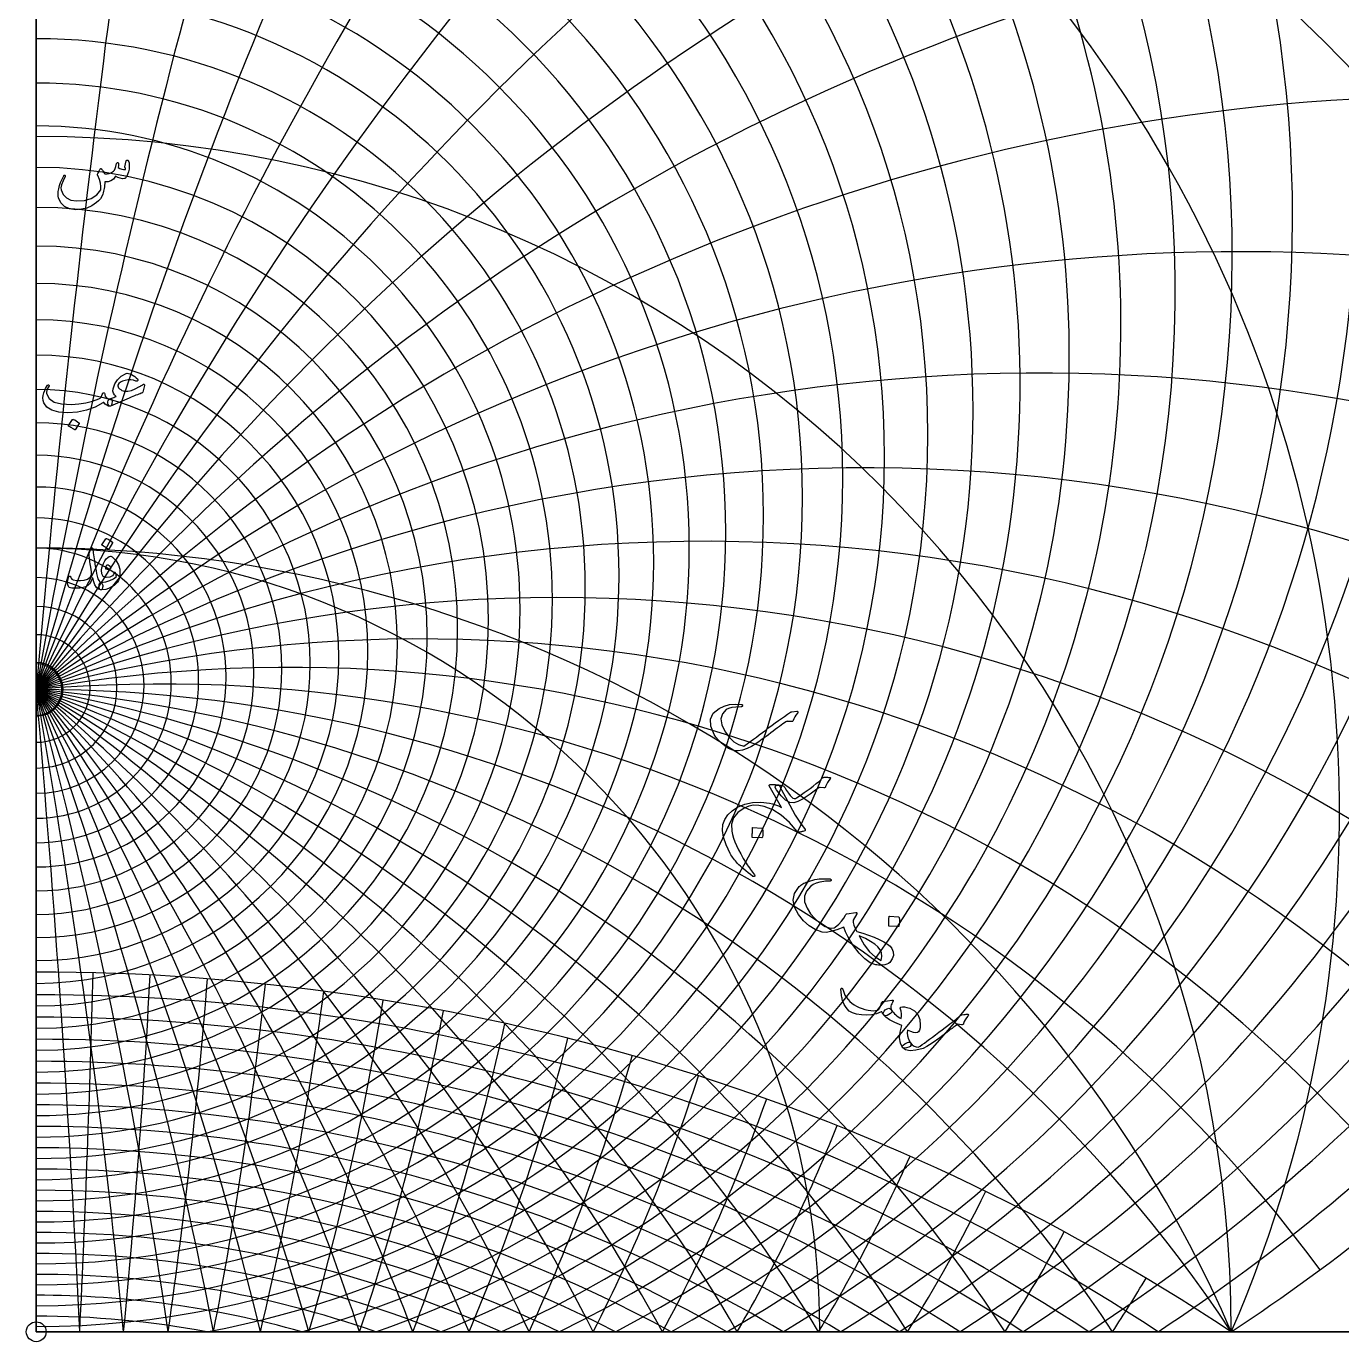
# Model space of a CAD drawing. Header units: millimetres. Extents: x -1 to 135, y -1 to 135.
# Drawn here: x -0.7 to 88.9, y -0.7 to 88.9 of the extents above; entities that cross this region are included whole.
import ezdxf

# ---------------------------------------------------------------- set-up
doc = ezdxf.new("R2010")
doc.units = ezdxf.units.MM
for name, color, linetype in [('CUT_INNER', 6, 'Continuous'), ('CUT_OUTER', 1, 'Continuous'), ('ENGRAVE', 7, 'Continuous'), ('ENGRAVE_FINE', 8, 'Continuous'), ('TEXT', 5, 'Continuous')]:
    doc.layers.add(name, color=color, linetype=linetype)

msp = doc.modelspace()

# ---------------------------------------------------------------- linework, layer by layer
at = {"layer": 'CUT_INNER'}
msp.add_circle((0, 0), 0.675, dxfattribs=at)
at = {"layer": 'CUT_OUTER'}
msp.add_lwpolyline([(0, 135), (0, 0), (135, 0)], dxfattribs=at)
at = {"layer": 'ENGRAVE'}
for points in [[(0, 0), (0, 135)], [(0, 0), (0, 124.2)], [(0, 124.2), (0, 0)], [(0, 0), (0, 124.2)], [(0, 124.2), (0, 0)], [(0, 0), (135, 0)], [(0, 0), (124.2, 0)], [(0, 0), (124.2, 0)], [(124.2, 0), (0, 0)], [(124.2, 0), (0, 0)]]:
    msp.add_lwpolyline(points, dxfattribs=at)
for centre, radius, start, end in [((0, 0), 130.68, 0, 90), ((0, 0), 124.2, 0, 90), ((0, 0), 124.2, 360, 90), ((0, 0), 124.2, 360, 90), ((0, 0), 124.2, 360, 90), ((0, 0), 124.2, 360, 90), ((0, 35.406), 88.794, 336.5, 90), ((0, 35.406), 88.794, 336.5, 90), ((0, 64.55), 67.038, 285.65831, 51.41174), ((0, 64.55), 67.038, 285.65831, 51.41174), ((0, 56.835), 52.211, 270, 90), ((0, 56.835), 52.211, 270, 90), ((0, 51.52), 39.713, 270, 90), ((0, 51.52), 39.713, 270, 90), ((0, 75.957), 85.595, 297.45133, 10.32072), ((0, 75.957), 85.595, 297.45133, 10.32072), ((0, 0), 81.429, 360, 90), ((0, 0), 81.429, 360, 90), ((0, 0), 81.429, 360, 90), ((0, 0), 81.429, 360, 90), ((0, 47.887), 28.713, 270, 90), ((0, 47.887), 28.713, 270, 90), ((0, 45.522), 18.671, 270, 90), ((0, 45.522), 18.671, 270, 90), ((0, 93.583), 110.52, 302.14009, 344.4456), ((0, 93.583), 110.52, 302.14009, 344.4456), ((0, 0), 53.387, 360, 90), ((0, 0), 53.387, 360, 90), ((0, 0), 53.387, 360, 90), ((0, 0), 53.387, 360, 90), ((0, 44.186), 9.201, 270, 90), ((0, 44.186), 9.201, 270, 90), ((0, -35.406), 88.794, 23.5, 90), ((0, -35.406), 88.794, 23.5, 90), ((0, 43.753), 1.753, 270, 90), ((0, 43.753), 1.753, 270, 90), ((0, -53.897), 97.65, 33.5, 90), ((0, -53.897), 97.65, 33.5, 90), ((0, -53.897), 97.65, 33.5, 90), ((0, -53.897), 97.65, 33.5, 90), ((0, 123.026), 147.533, 303.5, 323.72891), ((0, 123.026), 147.533, 303.5, 323.72891), ((0, -123.026), 147.533, 56.5, 90), ((0, -123.026), 147.533, 56.5, 90), ((0, -93.583), 110.52, 57.85991, 90), ((0, -93.583), 110.52, 57.85991, 90), ((0, -75.957), 85.595, 62.54867, 90), ((0, -75.957), 85.595, 62.54867, 90), ((0, -64.55), 67.038, 74.34169, 90), ((0, -64.55), 67.038, 74.34169, 90)]:
    msp.add_arc(centre, radius, start, end, dxfattribs=at)
at = {"layer": 'ENGRAVE_FINE'}
for centre, radius, start, end in [((1116.146, -53.897), 1120.41, 170.874196, 175), ((1116.146, -53.897), 1120.41, 170.874196, 175), ((1116.146, -53.897), 1120.41, 170.874196, 175), ((1116.146, -53.897), 1120.41, 170.874196, 175), ((553.802, -53.897), 562.345, 161.70809, 170), ((553.802, -53.897), 562.345, 161.70809, 170), ((553.802, -53.897), 562.345, 161.70809, 170), ((553.802, -53.897), 562.345, 161.70809, 170), ((0, 61.111), 60.756, 270, 90), ((0, 61.111), 60.756, 270, 90), ((0, 62.765), 63.831, 280.48577, 67.67061), ((0, 62.765), 63.831, 280.48577, 67.67061), ((364.435, -53.897), 377.291, 152.46035, 165), ((364.435, -53.897), 377.291, 152.46035, 165), ((364.435, -53.897), 377.291, 152.46035, 165), ((364.435, -53.897), 377.291, 152.46035, 165), ((268.292, -53.897), 285.51, 143.08756, 160), ((268.292, -53.897), 285.51, 143.08756, 160), ((268.292, -53.897), 285.51, 143.08756, 160), ((268.292, -53.897), 285.51, 143.08756, 160), ((0, 59.578), 57.801, 270, 90), ((0, 59.578), 57.801, 270, 90), ((209.411, -53.897), 231.06, 133.54331, 155), ((209.411, -53.897), 231.06, 133.54331, 155), ((209.411, -53.897), 231.06, 133.54331, 155), ((209.411, -53.897), 231.06, 133.54331, 155), ((0, 58.156), 54.956, 270, 90), ((0, 58.156), 54.956, 270, 90), ((0, 66.479), 70.391, 289.18994, 40.2836), ((0, 66.479), 70.391, 289.18994, 40.2836), ((169.135, -53.897), 195.3, 123.77728, 150), ((169.135, -53.897), 195.3, 123.77728, 150), ((169.135, -53.897), 195.3, 123.77728, 150), ((169.135, -53.897), 195.3, 123.77728, 150), ((0, 68.567), 73.904, 291.90818, 31.28102), ((0, 68.567), 73.904, 291.90818, 31.28102), ((0, 55.609), 49.558, 270, 90), ((0, 55.609), 49.558, 270, 90), ((139.459, -53.897), 170.248, 113.73477, 145), ((139.459, -53.897), 170.248, 113.73477, 145), ((139.459, -53.897), 170.248, 113.73477, 145), ((139.459, -53.897), 170.248, 113.73477, 145), ((0, 54.47), 46.988, 270, 90), ((0, 54.47), 46.988, 270, 90), ((0, 70.83), 77.596, 294.10456, 23.5258), ((0, 70.83), 77.596, 294.10456, 23.5258), ((0, 53.413), 44.495, 270, 90), ((0, 53.413), 44.495, 270, 90), ((0, 73.286), 81.485, 295.92399, 16.61427), ((0, 73.286), 81.485, 295.92399, 16.61427), ((0, 52.431), 42.072, 270, 90), ((0, 52.431), 42.072, 270, 90), ((116.375, -53.897), 151.917, 103.35682, 140), ((116.375, -53.897), 151.917, 103.35682, 140), ((116.375, -53.897), 151.917, 103.35682, 140), ((116.375, -53.897), 151.917, 103.35682, 140), ((0, 50.676), 37.414, 270, 90), ((0, 50.676), 37.414, 270, 90), ((0, 78.869), 89.951, 298.74134, 4.50369), ((0, 78.869), 89.951, 298.74134, 4.50369), ((0, 49.893), 35.169, 270, 90), ((0, 49.893), 35.169, 270, 90), ((97.65, -53.897), 138.098, 92.5818, 135), ((97.65, -53.897), 138.098, 92.5818, 135), ((97.65, -53.897), 138.098, 92.5818, 135), ((97.65, -53.897), 138.098, 92.5818, 135), ((0, 49.17), 32.973, 270, 90), ((0, 49.17), 32.973, 270, 90), ((0, 82.05), 94.583, 299.83163, 359.06761), ((0, 82.05), 94.583, 299.83163, 359.06761), ((0, 48.502), 30.822, 270, 90), ((0, 48.502), 30.822, 270, 90), ((0, 85.535), 99.527, 300.74914, 353.94431), ((0, 85.535), 99.527, 300.74914, 353.94431), ((0, 47.323), 26.642, 270, 90), ((0, 47.323), 26.642, 270, 90), ((81.938, -53.897), 127.473, 81.34955, 130), ((81.938, -53.897), 127.473, 81.34955, 130), ((81.938, -53.897), 127.473, 81.34955, 130), ((81.938, -53.897), 127.473, 81.34955, 130), ((0, 46.806), 24.606, 270, 90), ((0, 46.806), 24.606, 270, 90), ((0, 89.363), 104.823, 301.51369, 349.08321), ((0, 89.363), 104.823, 301.51369, 349.08321), ((0, 46.335), 22.6, 270, 90), ((0, 46.335), 22.6, 270, 90), ((0, 45.907), 20.623, 270, 90), ((0, 45.907), 20.623, 270, 90), ((68.375, -53.897), 119.209, 69.61024, 125), ((68.375, -53.897), 119.209, 69.61024, 125), ((68.375, -53.897), 119.209, 69.61024, 125), ((68.375, -53.897), 119.209, 69.61024, 125), ((0, 45.178), 16.742, 270, 90), ((0, 45.178), 16.742, 270, 90), ((0, 44.874), 14.833, 270, 90), ((0, 44.874), 14.833, 270, 90), ((56.378, -53.897), 112.757, 57.34107, 120), ((56.378, -53.897), 112.757, 57.34107, 120), ((56.378, -53.897), 112.757, 57.34107, 120), ((56.378, -53.897), 112.757, 57.34107, 120), ((0, 98.251), 116.677, 302.63949, 340.00106), ((0, 98.251), 116.677, 302.63949, 340.00106), ((0, 44.607), 12.941, 270, 90), ((0, 44.607), 12.941, 270, 90), ((0, 44.378), 11.065, 270, 90), ((0, 44.378), 11.065, 270, 90), ((45.535, -53.897), 107.745, 50.57414, 115), ((45.535, -53.897), 107.745, 50.57414, 115), ((45.535, -53.897), 107.745, 50.57414, 115), ((45.535, -53.897), 107.745, 50.57414, 115), ((0, 103.437), 123.362, 303.02014, 335.72528), ((0, 103.437), 123.362, 303.02014, 335.72528), ((0, 44.03), 7.348, 270, 90), ((0, 44.03), 7.348, 270, 90), ((35.542, -53.897), 103.917, 46.51836, 110), ((35.542, -53.897), 103.917, 46.51836, 110), ((35.542, -53.897), 103.917, 46.51836, 110), ((35.542, -53.897), 103.917, 46.51836, 110), ((0, 43.908), 5.504, 270, 90), ((0, 43.908), 5.504, 270, 90), ((0, 43.822), 3.666, 270, 90), ((0, 43.822), 3.666, 270, 90), ((26.165, -53.897), 101.095, 42.83284, 105), ((26.165, -53.897), 101.095, 42.83284, 105), ((26.165, -53.897), 101.095, 42.83284, 105), ((26.165, -53.897), 101.095, 42.83284, 105), ((0, 109.222), 130.66, 303.28803, 331.59843), ((0, 109.222), 130.66, 303.28803, 331.59843), ((0, 43.771), 1.832, 270, 90), ((0, 43.771), 1.832, 270, 90), ((17.218, -53.897), 99.157, 39.4635, 100), ((17.218, -53.897), 99.157, 39.4635, 100), ((17.218, -53.897), 99.157, 39.4635, 100), ((17.218, -53.897), 99.157, 39.4635, 100), ((8.543, -53.897), 98.023, 36.36518, 95), ((8.543, -53.897), 98.023, 36.36518, 95), ((8.543, -53.897), 98.023, 36.36518, 95), ((8.543, -53.897), 98.023, 36.36518, 95), ((-1116.146, -53.897), 1120.41, 2.757248, 5), ((-1116.146, -53.897), 1120.41, 2.757248, 5), ((-553.802, -53.897), 562.345, 5.49983, 10), ((-553.802, -53.897), 562.345, 5.49983, 10), ((-364.435, -53.897), 377.291, 8.2129, 15), ((-364.435, -53.897), 377.291, 8.2129, 15), ((-268.292, -53.897), 285.51, 10.88122, 20), ((-268.292, -53.897), 285.51, 10.88122, 20), ((-209.411, -53.897), 231.06, 13.489, 25), ((-209.411, -53.897), 231.06, 13.489, 25), ((-169.135, -53.897), 195.3, 16.01974, 30), ((-169.135, -53.897), 195.3, 16.01974, 30), ((-139.459, -53.897), 170.248, 18.45611, 35), ((-139.459, -53.897), 170.248, 18.45611, 35), ((-116.375, -53.897), 151.917, 20.77985, 40), ((-116.375, -53.897), 151.917, 20.77985, 40), ((-97.65, -53.897), 138.098, 22.97182, 45), ((-97.65, -53.897), 138.098, 22.97182, 45), ((-81.938, -53.897), 127.473, 25.01201, 50), ((-81.938, -53.897), 127.473, 25.01201, 50), ((-68.375, -53.897), 119.209, 26.8798, 55), ((-68.375, -53.897), 119.209, 26.8798, 55), ((-56.378, -53.897), 112.757, 28.5543, 60), ((-56.378, -53.897), 112.757, 28.5543, 60), ((-45.535, -53.897), 107.745, 30.01487, 65), ((-45.535, -53.897), 107.745, 30.01487, 65), ((-35.542, -53.897), 103.917, 31.24181, 70), ((-35.542, -53.897), 103.917, 31.24181, 70), ((-26.165, -53.897), 101.095, 32.21719, 75), ((-26.165, -53.897), 101.095, 32.21719, 75), ((-17.218, -53.897), 99.157, 32.92576, 80), ((-17.218, -53.897), 99.157, 32.92576, 80), ((-8.543, -53.897), 98.023, 33.35581, 85), ((-8.543, -53.897), 98.023, 33.35581, 85), ((-8.543, -53.897), 98.023, 33.35581, 85), ((-8.543, -53.897), 98.023, 33.35581, 85), ((-17.218, -53.897), 99.157, 32.92576, 80), ((-17.218, -53.897), 99.157, 32.92576, 80), ((-26.165, -53.897), 101.095, 32.21719, 75), ((-26.165, -53.897), 101.095, 32.21719, 75), ((-35.542, -53.897), 103.917, 31.24181, 70), ((-35.542, -53.897), 103.917, 31.24181, 70), ((-45.535, -53.897), 107.745, 30.01487, 65), ((-45.535, -53.897), 107.745, 30.01487, 65), ((-56.378, -53.897), 112.757, 28.5543, 60), ((-56.378, -53.897), 112.757, 28.5543, 60), ((-68.375, -53.897), 119.209, 26.8798, 55), ((-68.375, -53.897), 119.209, 26.8798, 55), ((-81.938, -53.897), 127.473, 25.01201, 50), ((-81.938, -53.897), 127.473, 25.01201, 50), ((-97.65, -53.897), 138.098, 22.97182, 45), ((-97.65, -53.897), 138.098, 22.97182, 45), ((-116.375, -53.897), 151.917, 20.77985, 40), ((-116.375, -53.897), 151.917, 20.77985, 40), ((-139.459, -53.897), 170.248, 18.45611, 35), ((-139.459, -53.897), 170.248, 18.45611, 35), ((-169.135, -53.897), 195.3, 16.01974, 30), ((-169.135, -53.897), 195.3, 16.01974, 30), ((-209.411, -53.897), 231.06, 13.489, 25), ((-209.411, -53.897), 231.06, 13.489, 25), ((-268.292, -53.897), 285.51, 10.88122, 20), ((-268.292, -53.897), 285.51, 10.88122, 20), ((-364.435, -53.897), 377.291, 8.2129, 15), ((-364.435, -53.897), 377.291, 8.2129, 15), ((-553.802, -53.897), 562.345, 5.49983, 10), ((-553.802, -53.897), 562.345, 5.49983, 10), ((-1116.146, -53.897), 1120.41, 2.757248, 5), ((-1116.146, -53.897), 1120.41, 2.757248, 5), ((0, 115.71), 138.675, 303.4472, 327.60419), ((0, 115.71), 138.675, 303.4472, 327.60419), ((-1116.146, 53.897), 1120.41, 357.242752, 358.494302), ((-1116.146, 53.897), 1120.41, 357.242752, 358.494302), ((-1116.146, 53.897), 1120.41, 357.242752, 358.494302), ((-1116.146, 53.897), 1120.41, 357.242752, 358.494302), ((-553.802, 53.897), 562.345, 354.50017, 356.98338), ((-553.802, 53.897), 562.345, 354.50017, 356.98338), ((-553.802, 53.897), 562.345, 354.50017, 356.98338), ((-553.802, 53.897), 562.345, 354.50017, 356.98338), ((-364.435, 53.897), 377.291, 351.7871, 355.46192), ((-364.435, 53.897), 377.291, 351.7871, 355.46192), ((-364.435, 53.897), 377.291, 351.7871, 355.46192), ((-364.435, 53.897), 377.291, 351.7871, 355.46192), ((-268.292, 53.897), 285.51, 349.11878, 353.92451), ((-268.292, 53.897), 285.51, 349.11878, 353.92451), ((-268.292, 53.897), 285.51, 349.11878, 353.92451), ((-268.292, 53.897), 285.51, 349.11878, 353.92451), ((0, -115.71), 138.675, 56.5528, 90), ((0, -115.71), 138.675, 56.5528, 90), ((-209.411, 53.897), 231.06, 346.511, 352.36548), ((-209.411, 53.897), 231.06, 346.511, 352.36548), ((-209.411, 53.897), 231.06, 346.511, 352.36548), ((-209.411, 53.897), 231.06, 346.511, 352.36548), ((-169.135, 53.897), 195.3, 343.98026, 350.77888), ((-169.135, 53.897), 195.3, 343.98026, 350.77888), ((-169.135, 53.897), 195.3, 343.98026, 350.77888), ((-169.135, 53.897), 195.3, 343.98026, 350.77888), ((-139.459, 53.897), 170.248, 341.54389, 349.15839), ((-139.459, 53.897), 170.248, 341.54389, 349.15839), ((-139.459, 53.897), 170.248, 341.54389, 349.15839), ((-139.459, 53.897), 170.248, 341.54389, 349.15839), ((0, -109.222), 130.66, 56.71197, 90), ((0, -109.222), 130.66, 56.71197, 90), ((-116.375, 53.897), 151.917, 339.22015, 347.49719), ((-116.375, 53.897), 151.917, 339.22015, 347.49719), ((-116.375, 53.897), 151.917, 339.22015, 347.49719), ((-116.375, 53.897), 151.917, 339.22015, 347.49719), ((0, -103.437), 123.362, 56.97986, 90), ((0, -103.437), 123.362, 56.97986, 90), ((-97.65, 53.897), 138.098, 337.02818, 345.78786), ((-97.65, 53.897), 138.098, 337.02818, 345.78786), ((-97.65, 53.897), 138.098, 337.02818, 345.78786), ((-97.65, 53.897), 138.098, 337.02818, 345.78786), ((0, -98.251), 116.677, 57.36051, 90), ((0, -98.251), 116.677, 57.36051, 90), ((-81.938, 53.897), 127.473, 334.98799, 344.02227), ((-81.938, 53.897), 127.473, 334.98799, 344.02227), ((-81.938, 53.897), 127.473, 334.98799, 344.02227), ((-81.938, 53.897), 127.473, 334.98799, 344.02227), ((-68.375, 53.897), 119.209, 333.1202, 342.19138), ((-68.375, 53.897), 119.209, 333.1202, 342.19138), ((-68.375, 53.897), 119.209, 333.1202, 342.19138), ((-68.375, 53.897), 119.209, 333.1202, 342.19138), ((0, -89.363), 104.823, 58.48631, 90), ((0, -89.363), 104.823, 58.48631, 90), ((-56.378, 53.897), 112.757, 331.4457, 340.28511), ((-56.378, 53.897), 112.757, 331.4457, 340.28511), ((-56.378, 53.897), 112.757, 331.4457, 340.28511), ((-56.378, 53.897), 112.757, 331.4457, 340.28511), ((0, -85.535), 99.527, 59.25086, 90), ((0, -85.535), 99.527, 59.25086, 90), ((-45.535, 53.897), 107.745, 329.98513, 338.29208), ((-45.535, 53.897), 107.745, 329.98513, 338.29208), ((-45.535, 53.897), 107.745, 329.98513, 338.29208), ((-45.535, 53.897), 107.745, 329.98513, 338.29208), ((0, -82.05), 94.583, 60.16837, 90), ((0, -82.05), 94.583, 60.16837, 90), ((-35.542, 53.897), 103.917, 328.75819, 336.1994), ((-35.542, 53.897), 103.917, 328.75819, 336.1994), ((-35.542, 53.897), 103.917, 328.75819, 336.1994), ((-35.542, 53.897), 103.917, 328.75819, 336.1994), ((0, -78.869), 89.951, 61.25866, 90), ((0, -78.869), 89.951, 61.25866, 90), ((-26.165, 53.897), 101.095, 327.78281, 333.99227), ((-26.165, 53.897), 101.095, 327.78281, 333.99227), ((-26.165, 53.897), 101.095, 327.78281, 333.99227), ((-26.165, 53.897), 101.095, 327.78281, 333.99227), ((0, -73.286), 81.485, 64.07601, 90), ((0, -73.286), 81.485, 64.07601, 90), ((0, -70.83), 77.596, 65.89544, 90), ((0, -70.83), 77.596, 65.89544, 90), ((-17.218, 53.897), 99.157, 327.07424, 331.6537), ((-17.218, 53.897), 99.157, 327.07424, 331.6537), ((-17.218, 53.897), 99.157, 327.07424, 331.6537), ((-17.218, 53.897), 99.157, 327.07424, 331.6537), ((0, -68.567), 73.904, 68.09182, 90), ((0, -68.567), 73.904, 68.09182, 90), ((0, -66.479), 70.391, 70.81006, 90), ((0, -66.479), 70.391, 70.81006, 90), ((-8.543, 53.897), 98.023, 326.64419, 329.16395), ((-8.543, 53.897), 98.023, 326.64419, 329.16395), ((-8.543, 53.897), 98.023, 326.64419, 329.16395), ((-8.543, 53.897), 98.023, 326.64419, 329.16395), ((0, -62.765), 63.831, 79.51423, 90), ((0, -62.765), 63.831, 79.51423, 90)]:
    msp.add_arc(centre, radius, start, end, dxfattribs=at)
at = {"layer": 'TEXT'}
for points in [[(6.139, 79.767), (6.149, 79.792), (6.162, 79.809), (6.177, 79.82), (6.195, 79.823), (6.219, 79.82), (6.239, 79.812), (6.255, 79.798), (6.268, 79.778), (6.3, 79.708), (6.323, 79.621), (6.337, 79.517), (6.341, 79.397), (6.329, 79.2), (6.292, 79.013), (6.231, 78.835), (6.145, 78.668), (6.115, 78.627), (6.083, 78.596), (6.048, 78.574), (6.01, 78.561), (5.873, 78.552), (5.725, 78.577), (5.567, 78.634), (5.399, 78.724), (5.257, 78.529), (5.089, 78.4), (4.895, 78.336), (4.675, 78.337), (4.668, 78.219), (4.658, 78.105), (4.644, 77.996), (4.628, 77.891), (4.608, 77.79), (4.585, 77.692), (4.559, 77.598), (4.529, 77.507), (4.461, 77.342), (4.369, 77.19), (4.254, 77.05), (4.114, 76.923), (3.788, 76.706), (3.442, 76.553), (3.078, 76.465), (2.695, 76.441), (2.264, 76.499), (1.923, 76.653), (1.672, 76.901), (1.512, 77.243), (1.49, 77.367), (1.486, 77.512), (1.501, 77.681), (1.534, 77.871), (1.587, 78.08), (1.662, 78.298), (1.758, 78.523), (1.876, 78.757), (1.886, 78.772), (1.897, 78.783), (1.911, 78.789), (1.927, 78.791), (1.942, 78.79), (1.956, 78.786), (1.968, 78.778), (1.977, 78.769), (1.984, 78.754), (1.986, 78.739), (1.984, 78.724), (1.977, 78.707), (1.827, 78.395), (1.73, 78.139), (1.687, 77.938), (1.697, 77.793), (1.838, 77.472), (2.061, 77.239), (2.366, 77.093), (2.751, 77.035), (3.29, 77.07), (3.747, 77.207), (4.12, 77.446), (4.412, 77.787), (4.41, 78.012), (4.374, 78.25), (4.301, 78.5), (4.193, 78.763), (4.179, 78.79), (4.172, 78.814), (4.171, 78.835), (4.176, 78.853), (4.206, 78.915), (4.235, 78.974), (4.262, 79.029), (4.288, 79.08), (4.313, 79.126), (4.336, 79.168), (4.357, 79.204), (4.378, 79.234), (4.389, 79.247), (4.402, 79.252), (4.415, 79.25), (4.428, 79.24), (4.435, 79.232), (4.445, 79.22), (4.458, 79.204), (4.473, 79.184), (4.491, 79.159), (4.51, 79.13), (4.53, 79.098), (4.552, 79.06), (4.596, 78.989), (4.633, 78.937), (4.663, 78.905), (4.686, 78.892), (4.832, 78.88), (4.978, 78.905), (5.124, 78.967), (5.27, 79.066), (5.323, 79.132), (5.375, 79.24), (5.426, 79.39), (5.477, 79.582), (5.482, 79.6), (5.491, 79.616), (5.505, 79.628), (5.522, 79.638), (5.539, 79.644), (5.554, 79.647), (5.569, 79.644), (5.584, 79.638), (5.605, 79.603), (5.613, 79.537), (5.608, 79.44), (5.589, 79.313), (5.703, 79.243), (5.824, 79.198), (5.952, 79.176), (6.089, 79.178), (6.087, 79.219), (6.082, 79.252), (6.073, 79.278), (6.061, 79.296), (6.046, 79.313), (6.038, 79.33), (6.035, 79.347), (6.038, 79.363)], [(7.373, 64.458), (7.261, 64.01), (7.248, 63.988), (7.227, 63.967), (7.198, 63.949), (7.16, 63.931), (7.076, 63.901), (6.987, 63.869), (6.892, 63.833), (6.793, 63.794), (6.688, 63.752), (6.577, 63.707), (6.462, 63.66), (6.341, 63.611), (5.051, 63.05), (4.992, 63.063), (4.944, 63.102), (4.908, 63.167), (4.883, 63.258), (4.878, 63.354), (4.905, 63.436), (4.963, 63.503), (5.051, 63.555), (5.062, 63.56), (5.084, 63.57), (5.117, 63.584), (5.16, 63.603), (5.215, 63.626), (5.279, 63.653), (5.353, 63.683), (5.438, 63.718), (5.329, 63.83), (5.26, 63.952), (5.231, 64.085), (5.242, 64.228), (5.35, 64.569), (5.533, 64.858), (5.793, 65.094), (6.128, 65.277), (6.201, 65.294), (6.286, 65.29), (6.383, 65.263), (6.492, 65.215), (6.606, 65.15), (6.71, 65.077), (6.805, 64.996), (6.891, 64.907), (6.915, 64.874), (6.926, 64.844), (6.923, 64.815), (6.907, 64.789), (6.884, 64.769), (6.857, 64.758), (6.828, 64.758), (6.795, 64.767), (6.627, 64.82), (6.449, 64.844), (6.26, 64.839), (6.061, 64.806), (5.88, 64.752), (5.737, 64.68), (5.63, 64.589), (5.561, 64.481), (5.554, 64.432), (5.573, 64.377), (5.616, 64.314), (5.685, 64.245), (5.763, 64.182), (5.842, 64.133), (5.92, 64.098), (5.999, 64.077), (6.234, 64.071), (6.485, 64.12), (6.753, 64.225), (7.037, 64.385), (7.067, 64.405), (7.097, 64.423), (7.126, 64.441), (7.154, 64.458), (7.182, 64.474), (7.208, 64.489), (7.232, 64.502), (7.255, 64.514), (7.319, 64.544), (7.361, 64.545), (7.378, 64.516), (7.373, 64.458)], [(0.771, 64.475), (0.791, 64.497), (0.812, 64.506), (0.833, 64.502), (0.855, 64.486), (0.872, 64.465), (0.878, 64.441), (0.872, 64.415), (0.855, 64.385), (0.77, 64.253), (0.715, 64.13), (0.691, 64.017), (0.698, 63.914), (0.874, 63.575), (1.216, 63.339), (1.724, 63.205), (2.398, 63.174), (2.898, 63.211), (3.378, 63.287), (3.838, 63.404), (4.277, 63.561), (4.354, 63.607), (4.418, 63.677), (4.469, 63.772), (4.507, 63.892), (4.519, 63.926), (4.54, 63.949), (4.57, 63.962), (4.608, 63.965), (4.635, 63.953), (4.654, 63.93), (4.666, 63.894), (4.67, 63.847), (4.696, 63.73), (4.769, 63.642), (4.889, 63.584), (5.056, 63.555), (5.117, 63.542), (5.157, 63.508), (5.178, 63.452), (5.18, 63.376), (5.16, 63.233), (5.132, 63.132), (5.098, 63.071), (5.056, 63.05), (4.934, 63.066), (4.817, 63.115), (4.706, 63.196), (4.602, 63.308), (4.593, 63.313), (4.578, 63.31), (4.557, 63.299), (4.529, 63.28), (4.006, 62.986), (3.436, 62.776), (2.817, 62.649), (2.151, 62.607), (1.536, 62.649), (1.057, 62.776), (0.717, 62.986), (0.513, 63.28), (0.467, 63.445), (0.452, 63.613), (0.467, 63.784), (0.513, 63.959), (0.576, 64.122), (0.639, 64.262), (0.705, 64.38), (0.771, 64.475)], [(2.471, 62.147), (2.478, 62.154), (2.488, 62.158), (2.5, 62.16), (2.516, 62.158), (2.625, 62.114), (2.727, 62.06), (2.824, 61.996), (2.914, 61.923), (2.923, 61.912), (2.926, 61.901), (2.925, 61.889), (2.92, 61.878), (2.656, 61.452), (2.646, 61.442), (2.633, 61.439), (2.618, 61.444), (2.6, 61.457), (2.584, 61.469), (2.559, 61.485), (2.525, 61.508), (2.482, 61.536), (2.429, 61.57), (2.366, 61.609), (2.292, 61.654), (2.207, 61.704), (2.196, 61.713), (2.19, 61.721), (2.19, 61.729), (2.196, 61.738)], [(4.754, 54.02), (4.761, 54.027), (4.771, 54.031), (4.783, 54.033), (4.798, 54.031), (4.908, 53.987), (5.01, 53.933), (5.107, 53.87), (5.197, 53.796), (5.205, 53.785), (5.209, 53.773), (5.208, 53.762), (5.202, 53.751), (4.939, 53.325), (4.929, 53.315), (4.916, 53.312), (4.901, 53.317), (4.883, 53.33), (4.867, 53.342), (4.842, 53.358), (4.808, 53.381), (4.765, 53.409), (4.712, 53.443), (4.649, 53.482), (4.574, 53.527), (4.49, 53.577), (4.479, 53.586), (4.473, 53.594), (4.473, 53.602), (4.479, 53.611)], [(4.406, 51.047), (4.447, 51.028), (4.479, 50.997), (4.503, 50.955), (4.518, 50.902), (4.528, 50.836), (4.531, 50.773), (4.525, 50.712), (4.513, 50.655), (4.493, 50.606), (4.469, 50.571), (4.44, 50.55), (4.406, 50.543), (4.238, 50.589), (4.099, 50.707), (3.988, 50.895), (3.907, 51.154), (3.896, 51.199), (3.887, 51.237), (3.879, 51.27), (3.873, 51.297), (3.868, 51.318), (3.865, 51.333), (3.862, 51.342), (3.862, 51.345), (3.853, 51.361), (3.845, 51.366), (3.837, 51.358), (3.828, 51.339), (3.733, 51.124), (3.626, 50.955), (3.508, 50.832), (3.379, 50.756), (3.192, 50.697), (2.973, 50.66), (2.721, 50.646), (2.437, 50.655), (2.248, 50.713), (2.144, 50.855), (2.127, 51.081), (2.196, 51.39), (2.212, 51.427), (2.231, 51.454), (2.254, 51.472), (2.28, 51.479), (2.306, 51.477), (2.328, 51.464), (2.345, 51.44), (2.359, 51.406), (2.387, 51.334), (2.422, 51.279), (2.463, 51.241), (2.51, 51.221), (2.775, 51.181), (3.027, 51.176), (3.266, 51.209), (3.492, 51.277), (3.589, 51.329), (3.67, 51.398), (3.732, 51.486), (3.778, 51.592), (3.775, 51.642), (3.761, 51.758), (3.736, 51.942), (3.699, 52.192), (3.681, 52.325), (3.664, 52.446), (3.65, 52.554), (3.638, 52.649), (3.627, 52.73), (3.618, 52.797), (3.61, 52.849), (3.604, 52.887), (3.599, 52.945), (3.6, 52.997), (3.607, 53.041), (3.621, 53.078), (3.642, 53.124), (3.663, 53.167), (3.682, 53.207), (3.699, 53.243), (3.715, 53.277), (3.729, 53.307), (3.74, 53.334), (3.75, 53.358), (3.76, 53.378), (3.772, 53.391), (3.788, 53.397), (3.806, 53.398), (3.826, 53.39), (3.841, 53.378), (3.851, 53.362), (3.856, 53.342), (3.89, 53.055), (3.926, 52.783), (3.962, 52.526), (3.999, 52.284), (4.037, 52.058), (4.076, 51.846), (4.114, 51.65), (4.154, 51.468), (4.201, 51.299), (4.259, 51.172), (4.327, 51.088), (4.406, 51.047)], [(5.051, 52.837), (5.09, 52.831), (5.132, 52.814), (5.179, 52.786), (5.23, 52.747), (5.449, 52.514), (5.602, 52.251), (5.688, 51.958), (5.707, 51.636), (5.69, 51.469), (5.655, 51.319), (5.603, 51.188), (5.533, 51.075), (5.307, 50.842), (5.044, 50.676), (4.744, 50.576), (4.406, 50.543), (4.372, 50.551), (4.343, 50.575), (4.319, 50.615), (4.299, 50.672), (4.292, 50.703), (4.287, 50.735), (4.285, 50.767), (4.285, 50.801), (4.287, 50.834), (4.29, 50.865), (4.294, 50.895), (4.299, 50.924), (4.314, 50.974), (4.337, 51.011), (4.368, 51.035), (4.406, 51.047), (4.735, 51.092), (5.02, 51.174), (5.262, 51.294), (5.46, 51.451), (5.451, 51.53), (5.439, 51.593), (5.426, 51.639), (5.41, 51.67), (5.391, 51.696), (5.373, 51.714), (5.357, 51.722), (5.343, 51.721), (5.332, 51.717), (5.324, 51.712), (5.318, 51.706), (5.315, 51.698), (5.261, 51.587), (5.194, 51.502), (5.115, 51.441), (5.023, 51.406), (4.756, 51.386), (4.573, 51.458), (4.473, 51.624), (4.456, 51.883), (4.479, 52.032), (4.524, 52.186), (4.591, 52.346), (4.681, 52.511), (4.775, 52.654), (4.869, 52.755), (4.96, 52.816), (5.051, 52.837)], [(4.866, 52.231), (4.81, 52.215), (4.766, 52.173), (4.734, 52.106), (4.714, 52.012), (4.715, 51.997), (4.716, 51.987), (4.718, 51.981), (4.72, 51.978), (4.776, 51.965), (4.834, 51.958), (4.891, 51.956), (4.95, 51.962), (5.002, 51.973), (5.044, 51.988), (5.077, 52.009), (5.101, 52.035), (5.038, 52.125), (4.978, 52.188), (4.92, 52.223), (4.866, 52.231)], [(51.815, 42.278), (51.84, 42.278), (51.861, 42.272), (51.879, 42.26), (51.893, 42.242), (51.901, 42.22), (51.9, 42.197), (51.891, 42.174), (51.873, 42.15), (51.767, 42.013), (51.681, 41.883), (51.617, 41.76), (51.574, 41.645), (51.556, 41.608), (51.525, 41.582), (51.481, 41.569), (51.424, 41.567), (51.395, 41.569), (51.367, 41.572), (51.34, 41.574), (51.314, 41.576), (51.29, 41.577), (51.267, 41.579), (51.247, 41.581), (51.229, 41.583), (51.196, 41.586), (51.161, 41.581), (51.125, 41.569), (51.086, 41.55), (50.985, 41.482), (50.877, 41.406), (50.759, 41.323), (50.634, 41.232), (50.5, 41.133), (50.358, 41.028), (50.207, 40.916), (50.048, 40.796), (49.89, 40.674), (49.741, 40.561), (49.601, 40.457), (49.469, 40.361), (49.346, 40.273), (49.231, 40.192), (49.125, 40.119), (49.027, 40.053), (48.73, 39.871), (48.43, 39.731), (48.127, 39.632), (47.822, 39.576), (47.622, 39.577), (47.406, 39.633), (47.174, 39.743), (46.925, 39.908), (46.685, 40.104), (46.482, 40.3), (46.316, 40.498), (46.187, 40.696), (45.961, 41.25), (45.943, 41.729), (46.131, 42.134), (46.527, 42.463), (46.87, 42.626), (47.24, 42.725), (47.638, 42.761), (48.062, 42.734), (48.089, 42.729), (48.11, 42.719), (48.124, 42.705), (48.131, 42.685), (48.135, 42.662), (48.134, 42.642), (48.128, 42.625), (48.117, 42.612), (48.098, 42.596), (48.078, 42.585), (48.055, 42.58), (48.031, 42.579), (47.679, 42.561), (47.393, 42.524), (47.171, 42.466), (47.015, 42.389), (46.749, 42.1), (46.649, 41.75), (46.715, 41.34), (46.946, 40.867), (47.227, 40.484), (47.531, 40.195), (47.858, 40.002), (48.207, 39.904), (48.31, 39.969), (48.43, 40.049), (48.565, 40.143), (48.716, 40.25), (48.883, 40.371), (49.066, 40.508), (49.265, 40.659), (49.481, 40.825), (49.705, 40.994), (49.925, 41.159), (50.144, 41.32), (50.359, 41.477), (50.571, 41.631), (50.781, 41.78), (50.989, 41.925), (51.194, 42.065), (51.386, 42.208), (51.41, 42.221), (51.434, 42.23), (51.458, 42.236), (51.481, 42.239)], [(51.812, 36.366), (51.979, 36.48), (52.153, 36.603), (52.335, 36.733), (52.525, 36.871), (52.722, 37.017), (52.928, 37.174), (53.143, 37.34), (53.367, 37.515), (53.574, 37.731), (53.606, 37.751), (53.639, 37.765), (53.674, 37.774), (53.709, 37.777), (53.728, 37.778), (53.754, 37.778), (53.786, 37.777), (53.824, 37.775), (53.869, 37.773), (53.921, 37.771), (53.98, 37.77), (54.046, 37.769), (54.068, 37.768), (54.086, 37.762), (54.102, 37.751), (54.114, 37.736), (54.119, 37.72), (54.117, 37.703), (54.107, 37.685), (54.09, 37.665), (53.994, 37.554), (53.912, 37.429), (53.844, 37.289), (53.789, 37.135), (53.772, 37.094), (53.746, 37.068), (53.713, 37.056), (53.671, 37.059), (53.421, 37.085), (53.394, 37.082), (53.361, 37.072), (53.325, 37.055), (53.283, 37.029), (52.728, 36.619), (52.266, 36.316), (51.897, 36.123), (51.621, 36.037), (51.343, 36.062), (51.054, 36.216), (50.755, 36.5), (50.444, 36.912), (50.358, 37.082), (50.363, 37.193), (50.458, 37.245), (50.645, 37.238), (50.671, 37.234), (50.697, 37.229), (50.723, 37.225), (50.748, 37.221), (50.772, 37.217), (50.796, 37.213), (50.819, 37.21), (50.841, 37.206), (50.888, 37.193), (50.93, 37.168), (50.967, 37.133), (50.999, 37.087), (51.132, 36.873), (51.257, 36.689), (51.375, 36.536), (51.486, 36.413), (51.561, 36.35), (51.641, 36.322), (51.725, 36.327), (51.812, 36.366)], [(50.914, 36.673), (51.337, 35.879), (51.722, 35.203), (52.072, 34.647), (52.384, 34.211), (52.394, 34.198), (52.4, 34.185), (52.403, 34.172), (52.401, 34.16), (52.397, 34.149), (52.388, 34.139), (52.376, 34.131), (52.361, 34.125), (52.299, 34.105), (52.241, 34.087), (52.188, 34.072), (52.141, 34.058), (52.097, 34.047), (52.059, 34.038), (52.025, 34.032), (51.996, 34.028), (51.947, 34.026), (51.907, 34.032), (51.874, 34.048), (51.849, 34.072), (51.317, 34.7), (50.766, 35.195), (50.194, 35.558), (49.604, 35.788), (49.232, 35.861), (48.88, 35.867), (48.547, 35.806), (48.235, 35.677), (47.8, 35.377), (47.514, 35.014), (47.376, 34.59), (47.387, 34.103), (47.436, 33.876), (47.507, 33.636), (47.599, 33.383), (47.713, 33.117), (47.848, 32.839), (48.003, 32.548), (48.179, 32.245), (48.375, 31.929), (48.447, 31.818), (48.52, 31.71), (48.591, 31.604), (48.663, 31.5), (48.734, 31.399), (48.803, 31.302), (48.871, 31.21), (48.938, 31.121), (48.957, 31.092), (48.961, 31.067), (48.952, 31.045), (48.928, 31.026), (48.897, 31.011), (48.87, 31.004), (48.847, 31.006), (48.828, 31.017), (48.657, 31.146), (48.498, 31.271), (48.35, 31.39), (48.215, 31.504), (48.092, 31.613), (47.98, 31.715), (47.88, 31.811), (47.792, 31.9), (47.715, 31.987), (47.642, 32.073), (47.572, 32.158), (47.506, 32.241), (47.445, 32.324), (47.389, 32.407), (47.337, 32.49), (47.29, 32.573), (47.007, 33.165), (46.83, 33.692), (46.759, 34.155), (46.794, 34.554), (46.923, 34.906), (47.129, 35.219), (47.413, 35.493), (47.776, 35.728), (48.274, 35.936), (48.806, 36.054), (49.373, 36.081), (49.973, 36.017), (50.171, 35.971), (50.372, 35.905), (50.577, 35.821), (50.786, 35.717), (49.95, 37.194), (49.945, 37.238), (49.963, 37.268), (50.006, 37.285), (50.073, 37.289), (50.176, 37.283), (50.27, 37.277), (50.353, 37.272), (50.426, 37.266), (50.488, 37.261), (50.54, 37.255), (50.58, 37.249), (50.61, 37.243), (50.636, 37.205), (50.695, 37.098), (50.788, 36.92), (50.914, 36.673)], [(49.444, 34.311), (49.456, 34.308), (49.467, 34.3), (49.476, 34.287), (49.484, 34.27), (49.505, 34.124), (49.511, 33.979), (49.502, 33.835), (49.478, 33.691), (49.472, 33.675), (49.462, 33.663), (49.449, 33.658), (49.433, 33.657), (48.807, 33.676), (48.79, 33.68), (48.779, 33.692), (48.776, 33.712), (48.778, 33.74), (48.78, 33.764), (48.783, 33.802), (48.786, 33.853), (48.789, 33.917), (48.793, 33.995), (48.796, 34.088), (48.798, 34.196), (48.8, 34.319), (48.802, 34.337), (48.808, 34.348), (48.817, 34.353), (48.829, 34.353)], [(58.308, 26.11), (58.399, 25.881), (58.403, 25.643), (58.321, 25.399), (58.152, 25.146), (58.069, 25.081), (57.963, 25.033), (57.832, 25.001), (57.678, 24.986), (57.523, 24.982), (57.392, 24.983), (57.284, 24.989), (57.2, 25.001), (56.828, 25.141), (56.45, 25.402), (56.066, 25.786), (55.677, 26.292), (55.471, 26.613), (55.296, 26.932), (55.151, 27.25), (55.038, 27.567), (54.554, 27.377), (54.146, 27.258), (53.814, 27.209), (53.557, 27.23), (53.083, 27.399), (52.654, 27.655), (52.271, 27.999), (51.933, 28.429), (51.672, 28.936), (51.586, 29.413), (51.677, 29.859), (51.945, 30.274), (51.995, 30.325), (52.048, 30.374), (52.106, 30.422), (52.169, 30.468), (52.236, 30.512), (52.308, 30.552), (52.384, 30.589), (52.465, 30.622), (52.609, 30.678), (52.756, 30.726), (52.904, 30.767), (53.054, 30.801), (53.205, 30.828), (53.356, 30.847), (53.507, 30.861), (53.659, 30.867), (53.722, 30.867), (53.783, 30.866), (53.841, 30.865), (53.897, 30.862), (53.95, 30.859), (53.999, 30.856), (54.047, 30.852), (54.091, 30.849), (54.117, 30.843), (54.138, 30.834), (54.152, 30.819), (54.16, 30.799), (54.163, 30.776), (54.162, 30.756), (54.156, 30.74), (54.145, 30.726), (54.13, 30.716), (54.112, 30.707), (54.09, 30.701), (54.065, 30.697), (53.972, 30.702), (53.874, 30.701), (53.77, 30.695), (53.661, 30.682), (53.391, 30.631), (53.152, 30.558), (52.943, 30.461), (52.764, 30.342), (52.477, 30.025), (52.34, 29.67), (52.354, 29.278), (52.518, 28.848), (52.755, 28.478), (53.04, 28.149), (53.373, 27.863), (53.754, 27.618), (53.889, 27.556), (54.032, 27.518), (54.183, 27.503), (54.341, 27.512), (54.362, 27.515), (54.385, 27.523), (54.41, 27.538), (54.436, 27.559), (54.677, 27.769), (54.875, 27.976), (55.031, 28.18), (55.144, 28.38), (55.163, 28.418), (55.184, 28.446), (55.206, 28.463), (55.229, 28.47), (55.836, 28.569), (55.889, 28.564), (55.92, 28.547), (55.928, 28.518), (55.914, 28.477), (55.661, 28.031), (55.673, 27.878), (55.719, 27.698), (55.798, 27.493), (55.911, 27.261), (56.322, 27.145), (56.713, 27.018), (57.087, 26.878), (57.441, 26.728), (57.756, 26.569), (58.005, 26.414), (58.189, 26.261), (58.308, 26.11)], [(58.751, 28.261), (58.763, 28.257), (58.773, 28.249), (58.783, 28.237), (58.791, 28.219), (58.811, 28.073), (58.817, 27.928), (58.808, 27.784), (58.785, 27.641), (58.778, 27.624), (58.768, 27.613), (58.755, 27.607), (58.739, 27.607), (58.113, 27.625), (58.096, 27.63), (58.086, 27.642), (58.082, 27.662), (58.084, 27.69), (58.087, 27.714), (58.089, 27.751), (58.092, 27.802), (58.096, 27.866), (58.099, 27.945), (58.102, 28.038), (58.104, 28.146), (58.106, 28.269), (58.108, 28.286), (58.114, 28.298), (58.123, 28.303), (58.136, 28.302)], [(57.581, 25.294), (57.615, 25.562), (57.589, 25.807), (57.501, 26.027), (57.352, 26.223), (57.139, 26.405), (56.855, 26.591), (56.498, 26.78), (56.07, 26.972), (56.414, 26.371), (56.781, 25.891), (57.17, 25.532), (57.581, 25.294)], [(57.711, 22.503), (58.305, 22.595), (58.356, 22.597), (58.387, 22.588), (58.397, 22.568), (58.387, 22.538), (58.332, 22.438), (58.287, 22.346), (58.254, 22.263), (58.232, 22.189), (58.224, 22.117), (58.23, 22.046), (58.248, 21.977), (58.281, 21.909), (58.301, 21.836), (58.277, 21.761), (58.209, 21.686), (58.097, 21.609), (57.974, 21.55), (57.873, 21.528), (57.793, 21.543), (57.734, 21.594), (57.703, 21.641), (57.674, 21.691), (57.646, 21.741), (57.618, 21.794), (57.611, 21.801), (57.599, 21.805), (57.584, 21.806), (57.564, 21.803), (57.258, 21.67), (56.933, 21.589), (56.59, 21.559), (56.227, 21.582), (55.887, 21.644), (55.611, 21.734), (55.398, 21.852), (55.25, 21.997), (55.144, 22.153), (55.056, 22.302), (54.988, 22.444), (54.939, 22.579), (54.921, 22.648), (54.904, 22.723), (54.887, 22.805), (54.871, 22.892), (54.857, 22.985), (54.845, 23.084), (54.836, 23.189), (54.83, 23.301), (54.827, 23.328), (54.829, 23.351), (54.836, 23.369), (54.847, 23.384), (54.864, 23.398), (54.88, 23.407), (54.895, 23.408), (54.908, 23.403), (54.923, 23.394), (54.935, 23.382), (54.944, 23.366), (54.949, 23.346), (55.021, 23.132), (55.105, 22.942), (55.203, 22.776), (55.313, 22.633), (55.441, 22.503), (55.582, 22.384), (55.735, 22.278), (55.9, 22.183), (56.077, 22.098), (56.266, 22.024), (56.466, 21.96), (56.679, 21.907), (56.86, 21.88), (57.029, 21.872), (57.185, 21.885), (57.328, 21.918), (57.407, 21.978), (57.478, 22.079), (57.541, 22.222), (57.597, 22.405), (57.612, 22.44), (57.636, 22.468), (57.669, 22.489), (57.711, 22.503)], [(59.56, 19.693), (59.598, 19.596), (59.593, 19.513), (59.544, 19.444), (59.453, 19.388), (59.292, 19.335), (59.165, 19.315), (59.072, 19.329), (59.014, 19.377), (58.877, 19.672), (58.828, 20.017), (58.866, 20.414), (58.99, 20.862), (58.509, 21.058), (58.139, 21.247), (57.879, 21.427), (57.73, 21.6), (57.708, 21.672), (57.721, 21.75), (57.769, 21.833), (57.852, 21.921), (57.981, 22.007), (58.095, 22.035), (58.193, 22.004), (58.277, 21.915), (58.34, 21.827), (58.409, 21.743), (58.483, 21.664), (58.562, 21.59), (58.647, 21.52), (58.738, 21.456), (58.836, 21.397), (58.94, 21.342), (58.965, 21.497), (58.96, 21.664), (58.927, 21.843), (58.863, 22.035), (58.861, 22.055), (58.868, 22.072), (58.886, 22.089), (58.913, 22.104), (59.022, 22.129), (59.161, 22.126), (59.329, 22.096), (59.526, 22.037), (59.843, 21.861), (60.066, 21.61), (60.196, 21.284), (60.233, 20.883), (60.217, 20.695), (60.179, 20.548), (60.119, 20.444), (60.037, 20.381), (59.922, 20.359), (59.77, 20.381), (59.581, 20.446), (59.354, 20.554), (59.333, 20.371), (59.36, 20.166), (59.435, 19.94), (59.56, 19.693)], [(63.077, 21.594), (63.2, 21.61), (63.297, 21.624), (63.368, 21.634), (63.413, 21.642), (63.444, 21.646), (63.468, 21.642), (63.488, 21.631), (63.503, 21.613), (63.512, 21.589), (63.512, 21.564), (63.501, 21.538), (63.481, 21.511), (63.38, 21.386), (63.298, 21.258), (63.234, 21.127), (63.188, 20.994), (63.172, 20.955), (63.143, 20.93), (63.101, 20.918), (63.045, 20.92), (62.78, 20.945), (62.701, 20.887), (62.623, 20.83), (62.548, 20.774), (62.473, 20.719), (62.4, 20.665), (62.329, 20.611), (62.259, 20.559), (62.191, 20.507), (61.557, 20.03), (61.054, 19.671), (60.681, 19.431), (60.438, 19.309), (59.944, 19.177), (59.543, 19.145), (59.232, 19.211), (59.014, 19.377), (59.01, 19.383), (59.007, 19.39), (59.003, 19.396), (58.999, 19.402), (59.013, 19.457), (59.078, 19.526), (59.194, 19.607), (59.362, 19.7), (59.426, 19.73), (59.481, 19.738), (59.526, 19.726), (59.56, 19.693), (59.68, 19.556), (59.81, 19.46), (59.95, 19.405), (60.1, 19.389), (60.224, 19.468), (60.363, 19.56), (60.517, 19.668), (60.687, 19.789), (60.87, 19.924), (61.068, 20.071), (61.28, 20.231), (61.506, 20.403), (61.729, 20.571), (61.929, 20.722), (62.106, 20.858), (62.26, 20.976), (62.391, 21.078), (62.501, 21.162), (62.588, 21.228), (62.653, 21.276), (62.964, 21.537), (62.997, 21.558), (63.027, 21.575), (63.054, 21.587), (63.077, 21.594)]]:
    msp.add_lwpolyline(points, close=True, dxfattribs=at)

doc.saveas('drawing.dxf')
